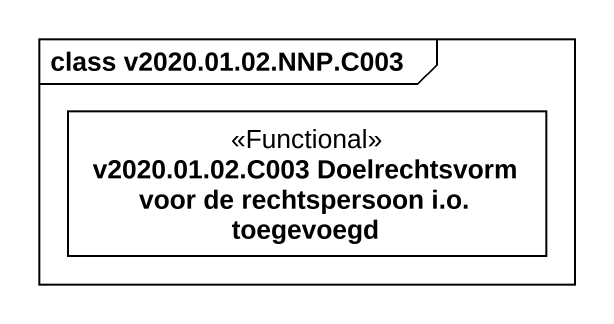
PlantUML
@startuml
mainframe class v2020.01.02.NNP.C003
hide circle
hide empty members
class "v2020.01.02.C003 Doelrechtsvorm voor de rechtspersoon i.o. toegevoegd" as v2020_01_02_C003 <<Functional>>
@enduml
